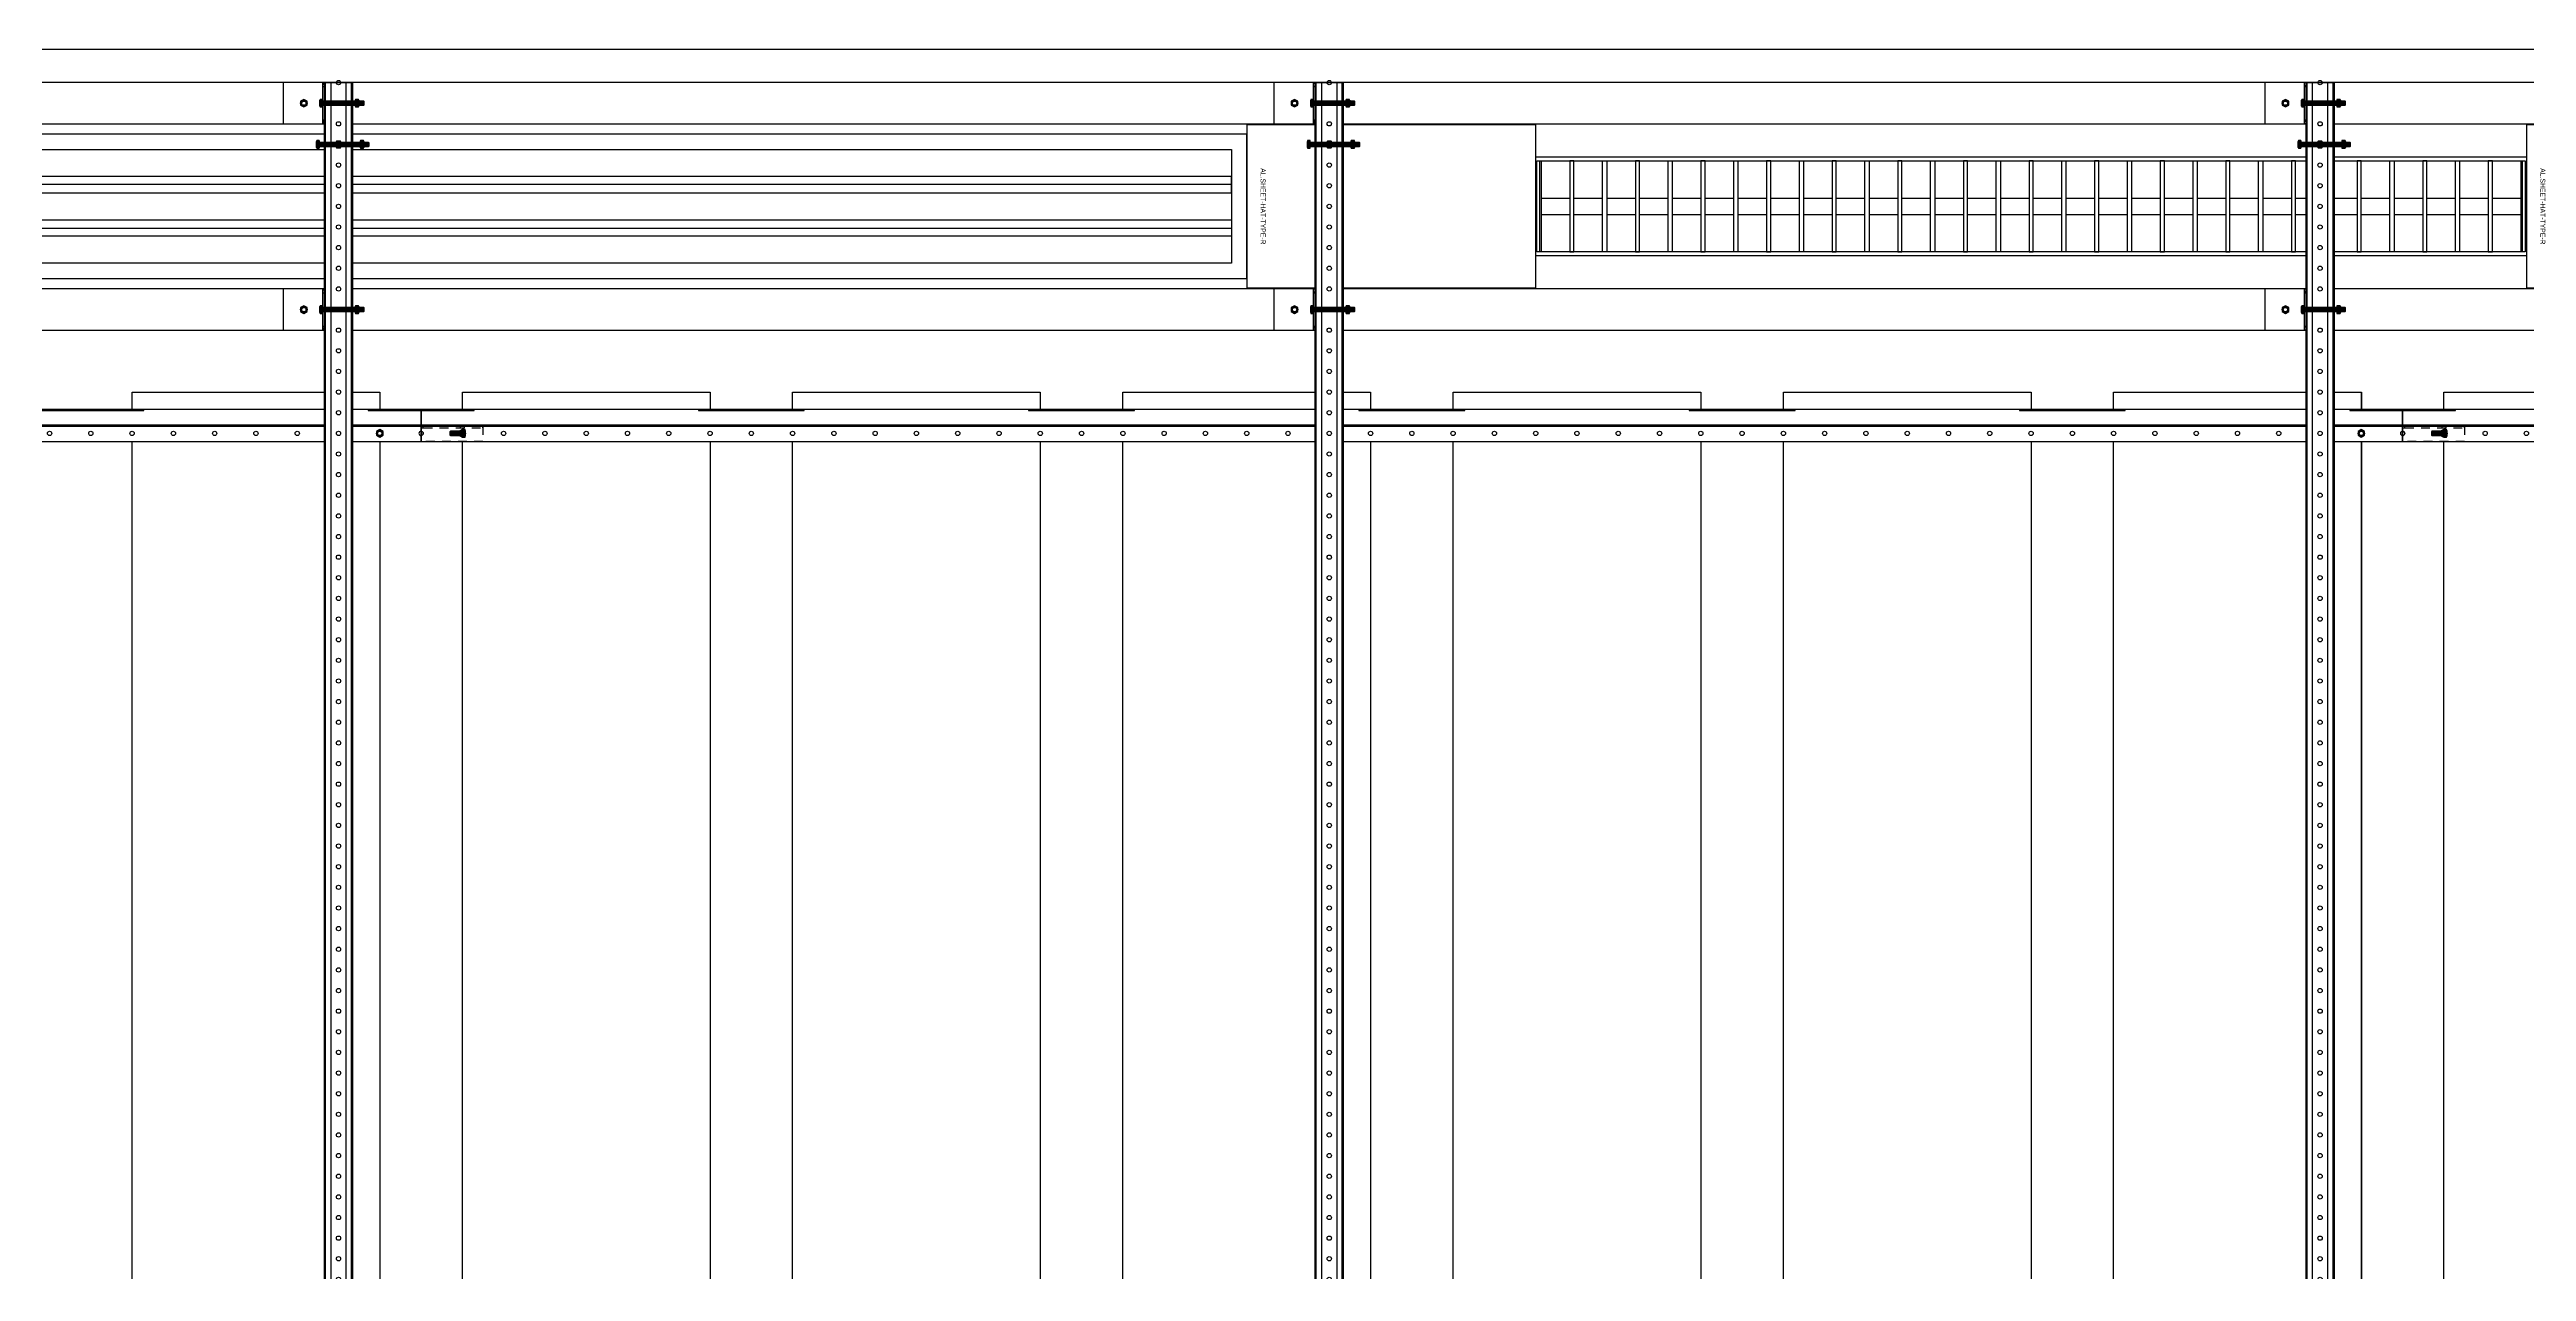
# Model space of a CAD drawing. Header units: millimetres. Extents: x -962357 to -591296, y -223672 to 59420.
# Drawn here: x -834230 to -831230, y -128249 to -126769 of the extents above; entities that cross this region are included whole.
import ezdxf
from ezdxf.enums import TextEntityAlignment as Align

# ---------------------------------------------------------------- set-up
doc = ezdxf.new("R2010")
doc.units = ezdxf.units.MM
doc.linetypes.add('TA_HL_003.00000', pattern=[19.5, 10.65, -8.85])
for name, color, linetype in [('000 - H A T C H', 8, 'Continuous'), ('000 - WIPEOUT', 250, 'Continuous'), ('001 - ASCESSORIES', 251, 'Continuous'), ('A04_TUBE SERIES', 2, 'Continuous'), ('A11_ALU.SOLID SHEET', 2, 'Continuous')]:
    doc.layers.add(name, color=color, linetype=linetype)
pattern_1 = [(110, (-0.5, 0), (-0.939693, -0.34202), []), (110, (-0.2012, 0.6409), (-0.939693, -0.34202), [1.25, -0.25, 0, -0.25])]

# ---------------------------------------------------------------- blocks, each defined once
blk = doc.blocks.new('*U4622')
at = {"layer": 'A11_ALU.SOLID SHEET', "color": 0}
blk.add_lwpolyline([(350, -98.8), (350, 98.8), (0, 98.8), (0, -98.8)], close=True, dxfattribs=at)
at = {"layer": 'Defpoints', "color": 250}
blk.add_point((0, 0), dxfattribs=at)
blk.add_text('AL.SHEET-HAT-TYPE-R', height=6, rotation=270, dxfattribs=at).set_placement((15, 0), align=Align.BOTTOM_CENTER)
blk = doc.blocks.new('*U4623')
at = {"layer": '001 - ASCESSORIES', "color": 0, "linetype": 'ByBlock'}
blk.add_lwpolyline([(800, 87.5), (-800, 87.5), (-800, -87.5), (800, -87.5)], close=True, dxfattribs=at)
at = {"layer": '001 - ASCESSORIES', "linetype": 'ByBlock'}
for points in [[(-781.5, 69), (781.5, 69), (781.5, -69), (-781.5, -69)], [(781.5, 36.3), (-781.5, 36.3), (-781.5, 16.3), (781.5, 16.3)], [(-781.5, -16.3), (781.5, -16.3), (781.5, -36.3), (-781.5, -36.3)]]:
    blk.add_lwpolyline(points, close=True, dxfattribs=at)
for points in [[(781.5, 26.3), (-781.5, 26.3)], [(-781.5, -26.3), (781.5, -26.3)]]:
    blk.add_lwpolyline(points, dxfattribs=at)
blk = doc.blocks.new('*U4621')
at = {"color": 1}
blk.add_wipeout([(600, -60), (-600, -60), (-600, 60), (600, 60)], dxfattribs=at).dxf.layer = '000 - WIPEOUT'
at = {"layer": '001 - ASCESSORIES', "color": 0}
blk.add_lwpolyline([(600, -60), (-600, -60), (-600, 60), (600, 60)], close=True, dxfattribs=at)
at = {"layer": '001 - ASCESSORIES'}
for points in [[(-593.5, -55), (-598.5, -55), (-598.5, 55), (-593.5, 55)], [(595, -55), (-595, -55), (-595, 55), (595, 55)], [(-558.8, -55), (-553.8, -55), (-553.8, 55), (-558.8, 55)], [(-514, -55), (-519, -55), (-519, 55), (-514, 55)], [(-479.3, -55), (-474.3, -55), (-474.3, 55), (-479.3, 55)], [(-434.6, -55), (-439.6, -55), (-439.6, 55), (-434.6, 55)], [(-399.8, -55), (-394.8, -55), (-394.8, 55), (-399.8, 55)], [(-355.1, -55), (-360.1, -55), (-360.1, 55), (-355.1, 55)], [(-320.4, -55), (-315.4, -55), (-315.4, 55), (-320.4, 55)], [(-275.6, -55), (-280.6, -55), (-280.6, 55), (-275.6, 55)], [(-240.9, -55), (-235.9, -55), (-235.9, 55), (-240.9, 55)], [(-196.2, -55), (-201.2, -55), (-201.2, 55), (-196.2, 55)], [(-161.4, -55), (-156.4, -55), (-156.4, 55), (-161.4, 55)], [(-116.7, -55), (-121.7, -55), (-121.7, 55), (-116.7, 55)], [(-82, -55), (-77, -55), (-77, 55), (-82, 55)], [(-37.2, -55), (-42.2, -55), (-42.2, 55), (-37.2, 55)], [(-2.5, -55), (2.5, -55), (2.5, 55), (-2.5, 55)], [(42.2, -55), (37.2, -55), (37.2, 55), (42.2, 55)], [(77, -55), (82, -55), (82, 55), (77, 55)], [(121.7, -55), (116.7, -55), (116.7, 55), (121.7, 55)], [(156.4, -55), (161.4, -55), (161.4, 55), (156.4, 55)], [(201.2, -55), (196.2, -55), (196.2, 55), (201.2, 55)], [(235.9, -55), (240.9, -55), (240.9, 55), (235.9, 55)], [(280.6, -55), (275.6, -55), (275.6, 55), (280.6, 55)], [(315.4, -55), (320.4, -55), (320.4, 55), (315.4, 55)], [(360.1, -55), (355.1, -55), (355.1, 55), (360.1, 55)], [(394.8, -55), (399.8, -55), (399.8, 55), (394.8, 55)], [(439.6, -55), (434.6, -55), (434.6, 55), (439.6, 55)], [(474.3, -55), (479.3, -55), (479.3, 55), (474.3, 55)], [(519, -55), (514, -55), (514, 55), (519, 55)], [(553.8, -55), (558.8, -55), (558.8, 55), (553.8, 55)], [(598.5, -55), (593.5, -55), (593.5, 55), (598.5, 55)]]:
    blk.add_lwpolyline(points, close=True, dxfattribs=at)
for points in [[(-593.5, 10), (-558.8, 10)], [(-553.8, 10), (-519, 10)], [(-514, 10), (-479.3, 10)], [(-474.3, 10), (-439.6, 10)], [(-434.6, 10), (-399.8, 10)], [(-394.8, 10), (-360.1, 10)], [(-355.1, 10), (-320.4, 10)], [(-315.4, 10), (-280.6, 10)], [(-275.6, 10), (-240.9, 10)], [(-235.9, 10), (-201.2, 10)], [(-196.2, 10), (-161.4, 10)], [(-156.4, 10), (-121.7, 10)], [(-116.7, 10), (-82, 10)], [(-77, 10), (-42.2, 10)], [(-37.2, 10), (-2.5, 10)], [(2.5, 10), (37.2, 10)], [(42.2, 10), (77, 10)], [(82, 10), (116.7, 10)], [(121.7, 10), (156.4, 10)], [(161.4, 10), (196.2, 10)], [(201.2, 10), (235.9, 10)], [(240.9, 10), (275.6, 10)], [(280.6, 10), (315.4, 10)], [(320.4, 10), (355.1, 10)], [(360.1, 10), (394.8, 10)], [(399.8, 10), (434.6, 10)], [(439.6, 10), (474.3, 10)], [(479.3, 10), (514, 10)], [(519, 10), (553.8, 10)], [(558.8, 10), (593.5, 10)], [(-593.5, -10), (-558.8, -10)], [(-553.8, -10), (-519, -10)], [(-514, -10), (-479.3, -10)], [(-474.3, -10), (-439.6, -10)], [(-434.6, -10), (-399.8, -10)], [(-394.8, -10), (-360.1, -10)], [(-355.1, -10), (-320.4, -10)], [(-315.4, -10), (-280.6, -10)], [(-275.6, -10), (-240.9, -10)], [(-235.9, -10), (-201.2, -10)], [(-196.2, -10), (-161.4, -10)], [(-156.4, -10), (-121.7, -10)], [(-116.7, -10), (-82, -10)], [(-77, -10), (-42.2, -10)], [(-37.2, -10), (-2.5, -10)], [(2.5, -10), (37.2, -10)], [(42.2, -10), (77, -10)], [(82, -10), (116.7, -10)], [(121.7, -10), (156.4, -10)], [(161.4, -10), (196.2, -10)], [(201.2, -10), (235.9, -10)], [(240.9, -10), (275.6, -10)], [(280.6, -10), (315.4, -10)], [(320.4, -10), (355.1, -10)], [(360.1, -10), (394.8, -10)], [(399.8, -10), (434.6, -10)], [(439.6, -10), (474.3, -10)], [(479.3, -10), (514, -10)], [(519, -10), (553.8, -10)], [(558.8, -10), (593.5, -10)]]:
    blk.add_lwpolyline(points, dxfattribs=at)
blk = doc.blocks.new('*U4642')
blk.add_attdef('EXTR.OVL-LENGTH_', (-25, -59.1), '', height=5)
blk.add_wipeout([(-25, 0), (25, 0), (25, 67400), (-25, 67400)]).dxf.layer = '000 - WIPEOUT'
at = {"layer": 'A04_TUBE SERIES', "color": 0}
blk.add_lwpolyline([(-25, 0), (25, 0), (25, 67400), (-25, 67400)], close=True, dxfattribs=at)
blk = doc.blocks.new('*U4644')
blk.add_attdef('EXTR.OVL-LENGTH_', (-25, -59.1), '', height=5)
blk.add_wipeout([(-25, 0), (25, 0), (25, 67400), (-25, 67400)]).dxf.layer = '000 - WIPEOUT'
at = {"layer": 'A04_TUBE SERIES', "color": 0}
blk.add_lwpolyline([(-25, 0), (25, 0), (25, 67400), (-25, 67400)], close=True, dxfattribs=at)
blk = doc.blocks.new('*U4717')
at = {"color": 3}
for points in [[(-1050, 15950), (1050, 15950), (1050, 15650), (-1050, 15650)], [(-1050, 15550), (1050, 15550), (1050, 15250), (-1050, 15250)], [(-1050, 15150), (1050, 15150), (1050, 14850), (-1050, 14850)], [(-1050, 14750), (1050, 14750), (1050, 14450), (-1050, 14450)], [(-1050, 14350), (1050, 14350), (1050, 14050), (-1050, 14050)], [(-1050, 13950), (1050, 13950), (1050, 13650), (-1050, 13650)], [(-1050, 13550), (1050, 13550), (1050, 13250), (-1050, 13250)], [(-1050, 13150), (1050, 13150), (1050, 12850), (-1050, 12850)]]:
    blk.add_wipeout(points, dxfattribs=at).dxf.layer = '000 - WIPEOUT'
at = {"layer": 'A11_ALU.SOLID SHEET', "color": 0, "linetype": 'ByBlock'}
for points in [[(-1050, 15650), (1050, 15650), (1050, 15950), (-1050, 15950)], [(-1050, 15250), (1050, 15250), (1050, 15550), (-1050, 15550)], [(-1050, 14850), (1050, 14850), (1050, 15150), (-1050, 15150)], [(-1050, 14450), (1050, 14450), (1050, 14750), (-1050, 14750)], [(-1050, 14050), (1050, 14050), (1050, 14350), (-1050, 14350)], [(-1050, 13650), (1050, 13650), (1050, 13950), (-1050, 13950)], [(-1050, 13250), (1050, 13250), (1050, 13550), (-1050, 13550)], [(-1050, 12850), (1050, 12850), (1050, 13150), (-1050, 13150)]]:
    blk.add_lwpolyline(points, close=True, dxfattribs=at)
blk = doc.blocks.new('000 - ASSCESSORIES_FAMELINE_GALV.BRACKET_FITTING_Z-PROFILE_HR-02B_TOP_VIEW')
blk.add_wipeout([(-1200, 39), (1200, 39), (1200, 0), (-1200, 0)]).dxf.layer = '000 - WIPEOUT'
at = {"layer": '001 - ASCESSORIES', "linetype": 'ByBlock'}
blk.add_line((1200, 20.2), (-1200, 20.2), dxfattribs=at)
at = {"layer": '001 - ASCESSORIES'}
blk.add_line((1200, 19), (-1200, 19), dxfattribs=at)
at = {"layer": '001 - ASCESSORIES', "color": 0}
blk.add_lwpolyline([(-1200, 39), (-1200, 19), (1200, 19), (1200, 39)], close=True, dxfattribs=at)
at = {"layer": '001 - ASCESSORIES'}
blk.add_lwpolyline([(-1200, 19), (-1200, 0), (1200, 0), (1200, 19)], close=True, dxfattribs=at)
at = {"layer": '001 - ASCESSORIES', "color": 2}
for points in [[(-1200, 1.2), (-1200, 0), (-1135.9, 0), (-1135.9, 1.2)], [(-864.1, 1.2), (-864.1, 0), (-735.9, 0), (-735.9, 1.2)], [(-464.1, 1.2), (-464.1, 0), (-335.9, 0), (-335.9, 1.2)], [(-64.1, 1.2), (-64.1, 0), (64.1, 0), (64.1, 1.2)], [(335.9, 1.2), (335.9, 0), (464.1, 0), (464.1, 1.2)], [(735.9, 1.2), (735.9, 0), (864.1, 0), (864.1, 1.2)], [(1135.9, 1.2), (1135.9, 0), (1200, 0), (1200, 1.2)]]:
    blk.add_lwpolyline(points, close=True, dxfattribs=at)
at = {"layer": '001 - ASCESSORIES'}
for centre in [(-1150, 29), (-1100, 29), (-1050, 29), (-1000, 29), (-950, 29), (-900, 29), (-850, 29), (-800, 29), (-750, 29), (-700, 29), (-650, 29), (-600, 29), (-550, 29), (-500, 29), (-450, 29), (-400, 29), (-350, 29), (-300, 29), (-250, 29), (-200, 29), (-150, 29), (-100, 29), (-50, 29), (0, 29), (50, 29), (100, 29), (150, 29), (200, 29), (250, 29), (300, 29), (350, 29), (400, 29), (450, 29), (500, 29), (550, 29), (600, 29), (650, 29), (700, 29), (750, 29), (800, 29), (850, 29), (900, 29), (950, 29), (1000, 29), (1050, 29), (1100, 29), (1150, 29)]:
    blk.add_circle(centre, 2.6, dxfattribs=at)
for centre, start, end in [((-1200, 29), 270, 90), ((1200, 29), 90, 270)]:
    blk.add_arc(centre, 2.6, start, end, dxfattribs=at)
blk = doc.blocks.new('000 - ASSCESSORIES_FAMELINE_GALV._SPICE-FOR_HR-02B_TOP_VIEW')
at = {"layer": '001 - ASCESSORIES', "linetype": 'ByBlock'}
blk.add_lwpolyline([(-75, 6.8), (75, 6.8), (75, 8.8), (-75, 8.8)], close=True, dxfattribs=at)
at = {"layer": '001 - ASCESSORIES', "color": 0, "linetype": 'ByBlock'}
blk.add_lwpolyline([(-75, 8.8), (75, 8.8), (75, -10), (-75, -10)], close=True, dxfattribs=at)
at = {"layer": '001 - ASCESSORIES', "color": 1}
for points in [[(-57.6, 6.8), (-42.4, 6.8), (-42.4, 8.8), (-57.6, 8.8)], [(-2.6, 6.8), (2.6, 6.8), (2.6, 8.8), (-2.6, 8.8)], [(47.4, 6.8), (52.6, 6.8), (52.6, 8.8), (47.4, 8.8)]]:
    blk.add_lwpolyline(points, close=True, dxfattribs=at)
blk.add_lwpolyline([(-55, -2.6), (-45, -2.6, 1), (-45, 2.6), (-55, 2.6, 1)], format="xyb", close=True, dxfattribs=at)
at = {"layer": '001 - ASCESSORIES'}
for centre in [(0, 0), (50, 0)]:
    blk.add_circle(centre, 2.6, dxfattribs=at)
blk = doc.blocks.new('*U4659')
at = {"layer": '001 - ASCESSORIES', "color": 0, "linetype": 'ByBlock'}
blk.add_blockref('000 - ASSCESSORIES_FAMELINE_GALV._SPICE-FOR_HR-02B_TOP_VIEW', (0, 0), dxfattribs=at)
blk = doc.blocks.new('*U4682')
at = {"color": 1}
for p, q in [((-3.5, 3.5), (3.5, 3.5)), ((-3.5, 0), (3.5, 0))]:
    blk.add_line(p, q, dxfattribs=at)
at = {"color": 0}
for points in [[(-2.3, 3.2, 0.249855), (-4.6, 3.2), (-4.6, 0.3, 0.249855), (-2.3, 0.3)], [(2.3, 3.2, 0.062432), (0, 3.5, 0.062432), (-2.3, 3.2), (-2.3, 0.3, 0.061701), (0, 0, 0.061701), (2.3, 0.3)], [(4.6, 3.2, 0.249855), (2.3, 3.2), (2.3, 0.3, 0.249855), (4.6, 0.3)]]:
    blk.add_lwpolyline(points, format="xyb", close=True, dxfattribs=at)
blk = doc.blocks.new('*U4688')
at = {"layer": '000 - H A T C H'}
h = blk.add_hatch(dxfattribs=at)
h.set_pattern_fill('ANSI35', color=8, scale=4, angle=65)
h.set_pattern_definition(pattern_1)
h.paths.add_polyline_path([(0, -2.5), (14.5, -2.5), (14.5, 2.5), (0, 2.5)])
at = {"color": 8}
blk.add_line((14.5, -2.5), (14.5, 2.5), dxfattribs=at)
at = {"color": 1}
blk.add_lwpolyline([(14.5, 2.5), (0, 2.5), (0, -2.5), (14.5, -2.5), (15, -2), (15, 2)], close=True, dxfattribs=at)
blk = doc.blocks.new('*U4699')
at = {"layer": '000 - H A T C H'}
h = blk.add_hatch(color=250, dxfattribs=at)
h.dxf.hatch_style = 1
edge = h.paths.add_edge_path()
edge.add_line((-0.3, -4.6), (-3.2, -4.6))
edge.add_arc((-1, -3.5), 2.45, 180, 208.0569, ccw=False)
edge.add_line((-3.5, -3.5), (-3.5, 0))
edge.add_arc((5.9, 0), 9.36, 179.9761, 180.0239, ccw=False)
edge.add_line((-3.5, 0), (-3.5, 0))
edge.add_arc((5.9, 0), 9.36, 179.9761, 180.0239, ccw=False)
edge.add_line((-3.5, 0), (-3.5, 3.5))
edge.add_arc((-1, 3.5), 2.45, 151.9431, 180, ccw=False)
edge.add_line((-3.2, 4.6), (-0.3, 4.6))
edge.add_arc((-2.5, 3.5), 2.45, 360, 388.0569, ccw=False)
edge.add_line((0, 3.5), (0, -3.5))
edge.add_arc((-2.5, -3.5), 2.45, 331.9431, 360, ccw=False)
blk.add_blockref('*U4688', (0, 0))
at = {"layer": '001 - ASCESSORIES', "rotation": 90}
blk.add_blockref('*U4682', (0, 0), dxfattribs=at)
blk = doc.blocks.new('*U4663')
at = {"layer": '001 - ASCESSORIES', "color": 0}
blk.add_lwpolyline([(4.6, 0), (2.3, 4), (-2.3, 4), (-4.6, 0), (-2.3, -4), (2.3, -4)], close=True, dxfattribs=at)
at = {"layer": '001 - ASCESSORIES', "color": 8}
blk.add_circle((0, 0), 3.85, dxfattribs=at)
at = {"layer": '001 - ASCESSORIES', "color": 0}
blk.add_circle((0, 0), 2.6, dxfattribs=at)
blk = doc.blocks.new('*U4664')
at = {"layer": '000 - H A T C H'}
h = blk.add_hatch(color=250, dxfattribs=at)
h.dxf.hatch_style = 1
h.paths.add_polyline_path([(4, -2.3), (4, 2.3), (0, 4.6), (-4, 2.3), (-4, -2.3), (0, -4.6)])
h.paths.add_polyline_path([(0, -2.6, -1), (0, 2.6, -1)], flags=16)
at = {"layer": '001 - ASCESSORIES', "color": 0, "rotation": 270}
blk.add_blockref('*U4663', (0, 0), dxfattribs=at)
blk = doc.blocks.new('*U4947')
for p in [(13250, -10), (15650, -10)]:
    blk.add_blockref('*U4699', p)
at = {"layer": '001 - ASCESSORIES', "color": 0, "linetype": 'ByBlock'}
blk.add_blockref('000 - ASSCESSORIES_FAMELINE_GALV.BRACKET_FITTING_Z-PROFILE_HR-02B_TOP_VIEW', (12000, -39), dxfattribs=at)
blk.add_blockref('*U4699', (13150, -10))
at = {"layer": '001 - ASCESSORIES', "linetype": 'TA_HL_003.00000', "rotation": 180}
blk.add_blockref('*U4659', (13200, -10), dxfattribs=at)
blk.add_blockref('*U4659', (13200, -10), dxfattribs=at)
at = {"layer": '001 - ASCESSORIES'}
blk.add_blockref('*U4664', (13150, -10), dxfattribs=at)
at = {"layer": '001 - ASCESSORIES', "color": 0, "linetype": 'ByBlock'}
blk.add_blockref('000 - ASSCESSORIES_FAMELINE_GALV.BRACKET_FITTING_Z-PROFILE_HR-02B_TOP_VIEW', (14400, -39), dxfattribs=at)
blk.add_blockref('*U4699', (15550, -10))
at = {"layer": '001 - ASCESSORIES', "linetype": 'TA_HL_003.00000', "rotation": 180}
blk.add_blockref('*U4659', (15600, -10), dxfattribs=at)
blk.add_blockref('*U4659', (15600, -10), dxfattribs=at)
at = {"layer": '001 - ASCESSORIES'}
for p in [(13250, -10), (15550, -10)]:
    blk.add_blockref('*U4664', p, dxfattribs=at)
at = {"layer": '001 - ASCESSORIES', "color": 0, "linetype": 'ByBlock'}
blk.add_blockref('000 - ASSCESSORIES_FAMELINE_GALV.BRACKET_FITTING_Z-PROFILE_HR-02B_TOP_VIEW', (16800, -39), dxfattribs=at)
at = {"layer": '001 - ASCESSORIES'}
blk.add_blockref('*U4664', (15650, -10), dxfattribs=at)
blk = doc.blocks.new('*U4945')
at = {"color": 6}
blk.add_wipeout([(1425, -17), (-1425, -17), (-1425, 17), (1425, 17)], dxfattribs=at).dxf.layer = '000 - WIPEOUT'
at = {"layer": '001 - ASCESSORIES', "color": 0, "linetype": 'ByBlock'}
for p, q in [((1425, 15.8), (-1425, 15.8)), ((1425, -15.8), (-1425, -15.8))]:
    blk.add_line(p, q, dxfattribs=at)
at = {"layer": '001 - ASCESSORIES', "color": 1}
blk.add_lwpolyline([(1425, 17), (1425, -17), (-1425, -17), (-1425, 17)], close=True, dxfattribs=at)
at = {"layer": '001 - ASCESSORIES', "color": 0, "linetype": 'ByBlock'}
for points in [[(-1425, 17), (-1425, 9), (1425, 9), (1425, 17)], [(-1425, -9), (-1425, -17), (1425, -17), (1425, -9)]]:
    blk.add_lwpolyline(points, close=True, dxfattribs=at)
at = {"layer": '001 - ASCESSORIES', "color": 1, "linetype": 'Continuous'}
for centre in [(-1425, 0), (-1400, 0), (-1375, 0), (-1350, 0), (-1325, 0), (-1300, 0), (-1275, 0), (-1250, 0), (-1225, 0), (-1200, 0), (-1175, 0), (-1150, 0), (-1125, 0), (-1100, 0), (-1075, 0), (-1050, 0), (-1025, 0), (-1000, 0), (-975, 0), (-950, 0), (-925, 0), (-900, 0), (-875, 0), (-850, 0), (-825, 0), (-800, 0), (-775, 0), (-750, 0), (-725, 0), (-700, 0), (-675, 0), (-650, 0), (-625, 0), (-600, 0), (-575, 0), (-550, 0), (-525, 0), (-500, 0), (-475, 0), (-450, 0), (-425, 0), (-400, 0), (-375, 0), (-350, 0), (-325, 0), (-300, 0), (-275, 0), (-250, 0), (-225, 0), (-200, 0), (-175, 0), (-150, 0), (-125, 0), (-100, 0), (-75, 0), (-50, 0), (-25, 0), (0, 0), (25, 0), (50, 0), (75, 0), (100, 0), (125, 0), (150, 0), (175, 0), (200, 0), (225, 0), (250, 0), (275, 0), (300, 0), (325, 0), (350, 0), (375, 0), (400, 0), (425, 0), (450, 0), (475, 0), (500, 0), (525, 0), (550, 0), (575, 0), (600, 0), (625, 0), (650, 0), (675, 0), (700, 0), (725, 0), (750, 0), (775, 0), (800, 0), (825, 0), (850, 0), (875, 0), (900, 0), (925, 0), (950, 0), (975, 0), (1000, 0), (1025, 0), (1050, 0), (1075, 0), (1100, 0), (1125, 0), (1150, 0), (1175, 0), (1200, 0), (1225, 0), (1250, 0), (1275, 0), (1300, 0), (1325, 0), (1350, 0), (1375, 0), (1400, 0), (1425, 0)]:
    blk.add_circle(centre, 2.6, dxfattribs=at)
blk = doc.blocks.new('*U4696')
at = {"layer": '000 - H A T C H'}
h = blk.add_hatch(dxfattribs=at)
h.set_pattern_fill('ANSI35', color=8, scale=4, angle=65)
h.set_pattern_definition(pattern_1)
h.paths.add_polyline_path([(0, -2.5), (59.5, -2.5), (59.5, 2.5), (0, 2.5)])
at = {"color": 8}
blk.add_line((59.5, -2.5), (59.5, 2.5), dxfattribs=at)
at = {"color": 1}
blk.add_lwpolyline([(59.5, 2.5), (0, 2.5), (0, -2.5), (59.5, -2.5), (60, -2), (60, 2)], close=True, dxfattribs=at)
blk = doc.blocks.new('*U4748')
at = {"layer": '000 - H A T C H'}
h = blk.add_hatch(color=250, dxfattribs=at)
h.dxf.hatch_style = 1
edge = h.paths.add_edge_path()
edge.add_line((-0.3, -4.6), (-3.2, -4.6))
edge.add_arc((-1, -3.5), 2.45, 180, 208.0569, ccw=False)
edge.add_line((-3.5, -3.5), (-3.5, 0))
edge.add_arc((5.9, 0), 9.36, 179.9761, 180.0239, ccw=False)
edge.add_line((-3.5, 0), (-3.5, 0))
edge.add_arc((5.9, 0), 9.36, 179.9761, 180.0239, ccw=False)
edge.add_line((-3.5, 0), (-3.5, 3.5))
edge.add_arc((-1, 3.5), 2.45, 151.9431, 180, ccw=False)
edge.add_line((-3.2, 4.6), (-0.3, 4.6))
edge.add_arc((-2.5, 3.5), 2.45, 360, 388.0569, ccw=False)
edge.add_line((0, 3.5), (0, -3.5))
edge.add_arc((-2.5, -3.5), 2.45, 331.9431, 360, ccw=False)
blk.add_blockref('*U4696', (0, 0))
at = {"layer": '001 - ASCESSORIES', "rotation": 90}
blk.add_blockref('*U4682', (0, 0), dxfattribs=at)
blk = doc.blocks.new('*U4662')
at = {"color": 1}
for p, q in [((-3.5, 4.5), (3.5, 4.5)), ((-3.5, 0), (3.5, 0))]:
    blk.add_line(p, q, dxfattribs=at)
at = {"color": 0}
for points in [[(-2.3, 4.2, 0.249893), (-4.6, 4.2), (-4.6, 0.3, 0.249893), (-2.3, 0.3)], [(2.3, 4.2, 0.062422), (0, 4.5, 0.062422), (-2.3, 4.2), (-2.3, 0.3, 0.061692), (0, 0, 0.061692), (2.3, 0.3)], [(4.6, 4.2, 0.249893), (2.3, 4.2), (2.3, 0.3, 0.249893), (4.6, 0.3)]]:
    blk.add_lwpolyline(points, format="xyb", close=True, dxfattribs=at)
blk = doc.blocks.new('*U4707')
at = {"layer": '000 - H A T C H'}
h = blk.add_hatch(color=250, dxfattribs=at)
h.dxf.hatch_style = 1
edge = h.paths.add_edge_path()
edge.add_line((0.3, 4.6), (4.2, 4.6))
edge.add_arc((2, 3.5), 2.45, 0, 28.0609, ccw=False)
edge.add_line((4.5, 3.5), (4.5, 0))
edge.add_arc((-4.9, 0), 9.36, -0.0239, 0.0239, ccw=False)
edge.add_line((4.5, 0), (4.5, 0))
edge.add_arc((-4.9, 0), 9.36, -0.0239, 0.0239, ccw=False)
edge.add_line((4.5, 0), (4.5, -3.5))
edge.add_arc((2, -3.5), 2.45, -28.0609, 0, ccw=False)
edge.add_line((4.2, -4.6), (0.3, -4.6))
edge.add_arc((2.5, -3.5), 2.45, 180, 208.0609, ccw=False)
edge.add_line((0, -3.5), (0, 3.5))
edge.add_arc((2.5, 3.5), 2.45, 151.9391, 180, ccw=False)
at = {"layer": '001 - ASCESSORIES', "color": 0, "rotation": 270}
blk.add_blockref('*U4662', (0, 0), dxfattribs=at)
blk = doc.blocks.new('*U4821')
at = {"layer": '001 - ASCESSORIES'}
blk.add_blockref('*U4748', (-23, 0), dxfattribs=at)
at = {"layer": '001 - ASCESSORIES', "color": 2}
for rotation in [90, 90, 270, 270]:
    blk.add_blockref('*U4664', (0, 0), dxfattribs=dict(at, rotation=rotation))
at = {"layer": '001 - ASCESSORIES', "color": 1}
blk.add_blockref('*U4707', (26.2, 0), dxfattribs=at)
blk = doc.blocks.new('000 - ASSCESSORIES_FAMELINE_AL.EXTR._L-PROFILE_50x68mm._non-code_TOP_VIEW')
blk.add_wipeout([(-50, -25), (0, -25), (0, 25), (-50, 25)]).dxf.layer = '000 - WIPEOUT'
at = {"layer": '000 - H A T C H'}
h = blk.add_hatch(dxfattribs=at)
h.set_pattern_fill('ANSI32', color=8, scale=0.5)
h.set_pattern_definition([(45, (-14193.569, 11847.092), (-3.367596, 3.367596), []), (45, (-14191.324, 11847.092), (-3.367596, 3.367596), [])])
h.paths.add_polyline_path([(-2, 20), (0, 20), (0, 25), (-2, 25)])
h.paths.add_polyline_path([(0, -20), (-2, -20), (-2, -25), (0, -25)])
at = {"layer": '001 - ASCESSORIES', "color": 0}
for p, q in [((0, 20), (-2, 20)), ((-2, -20), (0, -20))]:
    blk.add_line(p, q, dxfattribs=at)
at = {"layer": '001 - ASCESSORIES', "color": 1}
blk.add_line((-2, -20), (-2, 20), dxfattribs=at)
at = {"layer": '001 - ASCESSORIES'}
blk.add_lwpolyline([(-50, -25), (0, -25), (0, 25), (-50, 25)], close=True, dxfattribs=at)
at = {"layer": '001 - ASCESSORIES', "color": 0}
for points in [[(-2, 25), (0, 25), (0, 20), (-2, 20)], [(-2, -20), (0, -20), (0, -25), (-2, -25)]]:
    blk.add_lwpolyline(points, close=True, dxfattribs=at)
at = {"layer": '001 - ASCESSORIES', "color": 1}
blk.add_circle((-25, 0), 2.6, dxfattribs=at)
blk = doc.blocks.new('*U4738')
at = {"layer": '001 - ASCESSORIES', "color": 0}
blk.add_blockref('000 - ASSCESSORIES_FAMELINE_AL.EXTR._L-PROFILE_50x68mm._non-code_TOP_VIEW', (0, 0), dxfattribs=at)
blk = doc.blocks.new('*U4683')
blk.add_circle((0, 0), 3.66)
at = {"layer": '001 - ASCESSORIES', "color": 0}
blk.add_lwpolyline([(4.6, 0), (2.3, 4), (-2.3, 4), (-4.6, 0), (-2.3, -4), (2.3, -4)], close=True, dxfattribs=at)
at = {"layer": '001 - ASCESSORIES', "color": 8}
blk.add_circle((0, 0), 3.85, dxfattribs=at)
blk = doc.blocks.new('*U4715')
at = {"layer": '001 - ASCESSORIES', "rotation": 90}
blk.add_blockref('*U4683', (0, 0), dxfattribs=at)
blk = doc.blocks.new('*U4751')
at = {"layer": '001 - ASCESSORIES'}
blk.add_blockref('*U4715', (0, 0), dxfattribs=at)
blk = doc.blocks.new('*U4694')
at = {"layer": '000 - H A T C H'}
h = blk.add_hatch(dxfattribs=at)
h.set_pattern_fill('ANSI35', color=8, scale=4, angle=65)
h.set_pattern_definition(pattern_1)
h.paths.add_polyline_path([(0, -2.5), (49.5, -2.5), (49.5, 2.5), (0, 2.5)])
at = {"color": 8}
blk.add_line((49.5, -2.5), (49.5, 2.5), dxfattribs=at)
at = {"color": 1}
blk.add_lwpolyline([(49.5, 2.5), (0, 2.5), (0, -2.5), (49.5, -2.5), (50, -2), (50, 2)], close=True, dxfattribs=at)
blk = doc.blocks.new('*U4746')
at = {"layer": '000 - H A T C H'}
h = blk.add_hatch(color=250, dxfattribs=at)
h.dxf.hatch_style = 1
edge = h.paths.add_edge_path()
edge.add_line((-0.3, -4.6), (-3.2, -4.6))
edge.add_arc((-1, -3.5), 2.45, 180, 208.0569, ccw=False)
edge.add_line((-3.5, -3.5), (-3.5, 0))
edge.add_arc((5.9, 0), 9.36, 179.9761, 180.0239, ccw=False)
edge.add_line((-3.5, 0), (-3.5, 0))
edge.add_arc((5.9, 0), 9.36, 179.9761, 180.0239, ccw=False)
edge.add_line((-3.5, 0), (-3.5, 3.5))
edge.add_arc((-1, 3.5), 2.45, 151.9431, 180, ccw=False)
edge.add_line((-3.2, 4.6), (-0.3, 4.6))
edge.add_arc((-2.5, 3.5), 2.45, 360, 388.0569, ccw=False)
edge.add_line((0, 3.5), (0, -3.5))
edge.add_arc((-2.5, -3.5), 2.45, 331.9431, 360, ccw=False)
blk.add_blockref('*U4694', (0, 0))
at = {"layer": '001 - ASCESSORIES', "rotation": 90}
blk.add_blockref('*U4682', (0, 0), dxfattribs=at)
blk = doc.blocks.new('*U4752')
at = {"layer": '001 - ASCESSORIES'}
for name, p in [('*U4746', (0, 0)), ('*U4707', (39.2, 0))]:
    blk.add_blockref(name, p, dxfattribs=at)
blk = doc.blocks.new('*U4794')
at = {"color": 2}
blk.add_blockref('*U4738', (0, 0), dxfattribs=at)
for name, p in [('*U4751', (-25, 0)), ('*U4752', (-2, 0))]:
    blk.add_blockref(name, p)
blk = doc.blocks.new('*U4956')
blk.add_lwpolyline([(27650, -552), (-107450, -552), (-107450, -3555), (27650, -3555)], close=True)
blk.add_blockref('*U4623', (-88900, -742))
blk.add_blockref('*U4623', (-88900, -742))
at = {"layer": 'A11_ALU.SOLID SHEET', "color": 1}
blk.add_blockref('*U4622', (-88100, -742), dxfattribs=at)
blk.add_blockref('*U4621', (-87150, -742))
at = {"layer": 'A11_ALU.SOLID SHEET', "color": 0, "linetype": 'ByBlock', "xscale": -1, "rotation": 90}
blk.add_blockref('*U4717', (-73500, -2017), dxfattribs=at)
at = {"layer": '001 - ASCESSORIES', "linetype": 'ByBlock', "rotation": 180}
blk.add_blockref('*U4947', (-73500, -1027), dxfattribs=at)
at = {"layer": 'A11_ALU.SOLID SHEET', "color": 1}
for p in [(-88100, -742), (-86550, -742)]:
    blk.add_blockref('*U4622', p, dxfattribs=at)
blk.add_blockref('*U4621', (-87150, -742))
blk.add_blockref('*U4622', (-86550, -742), dxfattribs=at)
at = {"layer": 'A04_TUBE SERIES', "color": 0, "linetype": 'ByBlock', "rotation": 90}
for name, p in [('*U4642', (-39950, -617)), ('*U4644', (-39950, -867))]:
    blk.add_blockref(name, p, dxfattribs=at)
at = {"layer": '001 - ASCESSORIES', "linetype": 'ByBlock', "rotation": 270}
for p in [(-89200, -2017), (-88000, -2017), (-86800, -2017)]:
    blk.add_blockref('*U4945', p, dxfattribs=at)
at = {"layer": '001 - ASCESSORIES', "linetype": 'ByBlock'}
for name, p in [('*U4794', (-89217, -617)), ('*U4794', (-88017, -617)), ('*U4794', (-86817, -617)), ('*U4821', (-89200, -667)), ('*U4821', (-88000, -667)), ('*U4821', (-86800, -667)), ('*U4794', (-89217, -867)), ('*U4794', (-88017, -867)), ('*U4794', (-86817, -867))]:
    blk.add_blockref(name, p, dxfattribs=at)

msp = doc.modelspace()

# ---------------------------------------------------------------- block references
msp.add_blockref('*U4956', (-744680, -126216.8))

# ---------------------------------------------------------------- next in the draw order: block references
msp.add_blockref('*U4956', (-744680, -126216.8))

doc.saveas('drawing.dxf')
